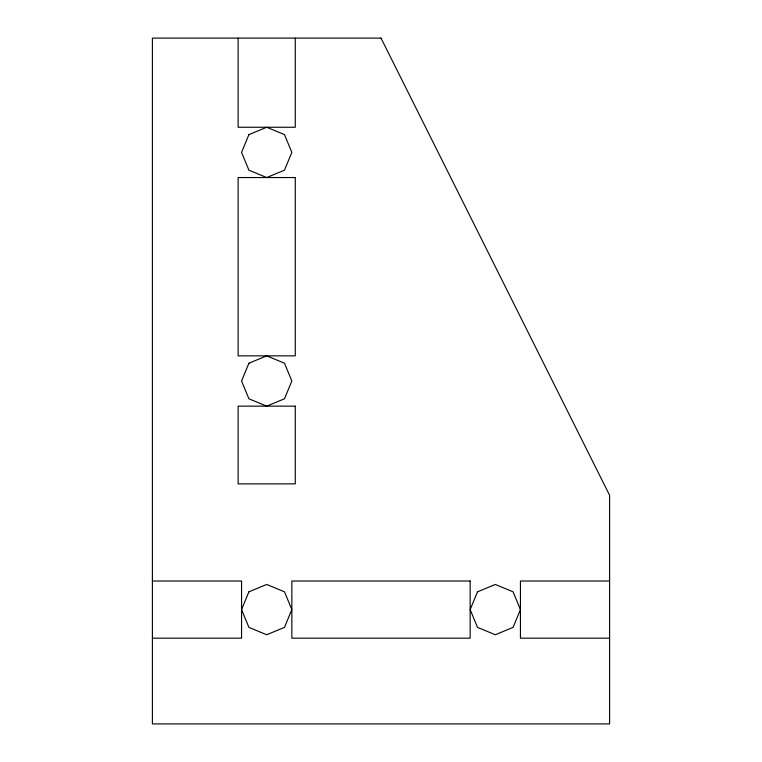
<?xml version="1.0" encoding="UTF-8"?>
<svg xmlns="http://www.w3.org/2000/svg" width="762" height="762" viewBox="0 0 762 762"><rect width="100%" height="100%" fill="white"/><g stroke="black" fill="none" stroke-linecap="round" stroke-linejoin="round"><path stroke-width="1.14" d="M152.4 581.025L241.554 581.025L241.554 638.175L152.4 638.175M609.6 581.025L520.446 581.025L520.446 638.175L609.6 638.175M295.275 38.1L295.275 127.254L238.125 127.254L238.125 38.1M248.917 134.617L241.554 152.4L248.917 170.183L266.7 177.546L284.483 170.183L291.846 152.4L284.483 134.617L266.7 127.254L248.917 134.617M248.917 363.217L241.554 381L248.917 398.783L266.7 406.146L284.483 398.783L291.846 381L284.483 363.217L266.7 355.854L248.917 363.217M248.917 591.817L241.554 609.6L248.917 627.383L266.7 634.746L284.483 627.383L291.846 609.6L284.483 591.817L266.7 584.454L248.917 591.817M477.517 591.817L470.154 609.6L477.517 627.383L495.3 634.746L513.083 627.383L520.446 609.6L513.083 591.817L495.3 584.454L477.517 591.817M381 38.1L152.4 38.1L152.4 723.9L609.6 723.9L609.6 495.3L381 38.1M295.275 177.546L238.125 177.546L238.125 355.854L295.275 355.854L295.275 177.546M295.275 406.146L238.125 406.146L238.125 483.87L295.275 483.87L295.275 406.146M470.154 581.025L291.846 581.025L291.846 638.175L470.154 638.175L470.154 581.025"/></g></svg>
